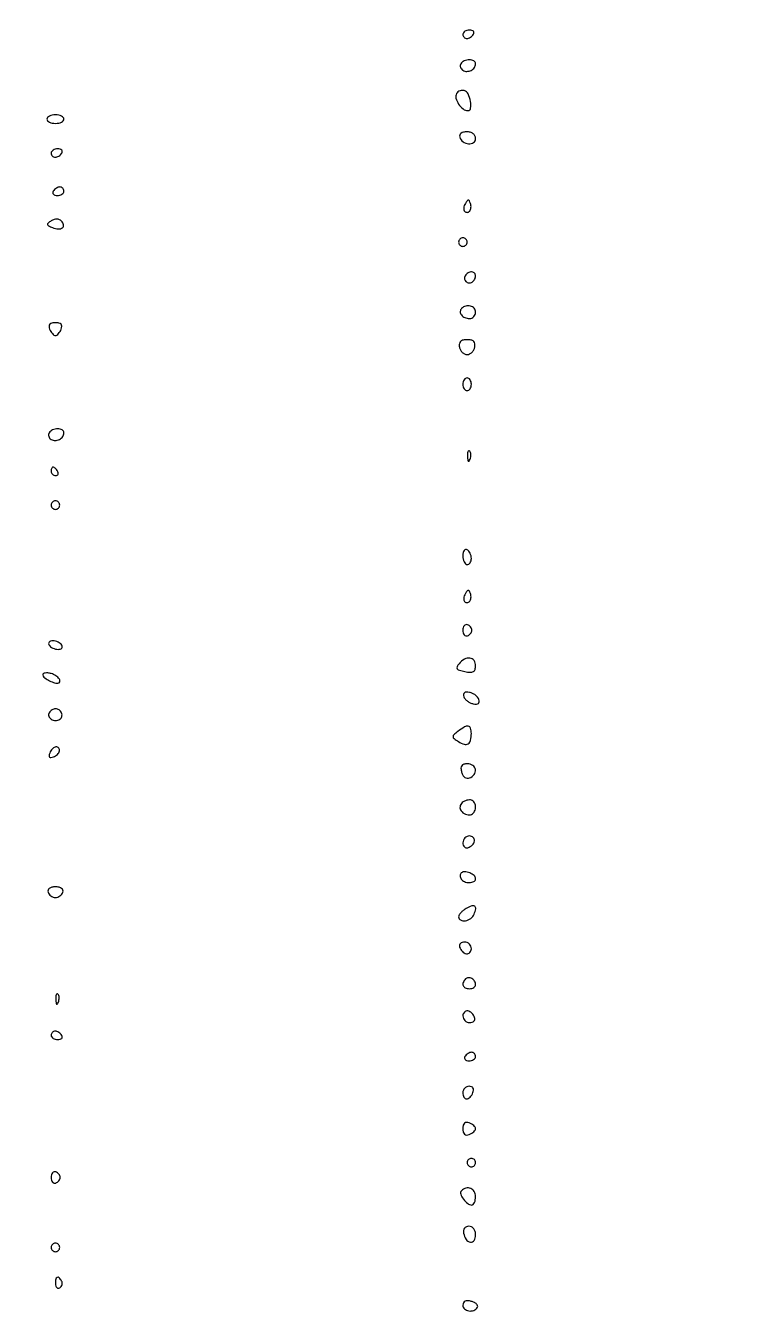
# Model space of a CAD drawing. Extents: x 0 to 4160, y 0 to 3120.
# Drawn here: x 2788 to 2956.8, y 764.9 to 1068 of the extents above; entities that cross this region are included whole.
import ezdxf

# ---------------------------------------------------------------- set-up
doc = ezdxf.new("R2010")
doc.units = 0

msp = doc.modelspace()

# ---------------------------------------------------------------- linework, layer by layer
for points in [[(4159.499279, 606.274193, 0.000001), (4159.667734, 974.478125, 0.000057)], [(757.647081, 3119.740147, 0.000002), (520.492565, 3119.487217, 0.4139)], [(1964.75, 0.149832, 0.000016), (2717.930904, 0.232101, 0.000028), (3351.473438, 0.357111)]]:
    msp.add_lwpolyline(points, format="xyb")
for points in [[(2891, 1066, 0.092995), (2891.071618, 1065.618268, 0.096318), (2891.276414, 1065.29375, 0.099231), (2891.581949, 1065.076556, 0.105429), (2891.940983, 1065, 0.089642), (2892.346558, 1065.073302, 0.053229), (2892.7871, 1065.29375, 0.051032), (2893.193797, 1065.617485, 0.06081), (2893.5, 1066, 0.139169), (2893.607943, 1066.379648, 0.191142), (2893.478525, 1066.70625, 0.138808), (2893.110654, 1066.926733, 0.066118), (2892.559017, 1067, 0.062283), (2891.962904, 1066.925455, 0.080552), (2891.457961, 1066.70625, 0.097988), (2891.120018, 1066.381379, 0.153634)], [(2890.542705, 1059.069098, 0.108373), (2890.401101, 1058.665803, 0.099685), (2890.434921, 1058.22714, 0.095498), (2890.639411, 1057.820631, 0.090427), (2890.983688, 1057.510081, 0.142343), (2891.922836, 1057.249368, 0.116119), (2892.93936, 1057.501581, 0.11951), (2893.715504, 1058.171804, 0.156409), (2894, 1059.059017, 0.280205), (2893.598328, 1059.719488, 0.119333), (2892.552855, 1059.975841, 0.09745), (2891.337303, 1059.740337, 0.159216)], [(2889.505551, 1052.008982, 0.209906), (2889.356303, 1050.948132, 0.079252), (2889.997588, 1049.55795, 0.076766), (2891.068468, 1048.393615, 0.170101), (2892.191996, 1048, 0.376103), (2892.831964, 1048.560702, 0.077638), (2892.794336, 1050.188039, 0.065349), (2892.239137, 1051.929682, 0.206313), (2891.341641, 1052.724458, 0.095799), (2890.848031, 1052.787407, 0.077002), (2890.324466, 1052.671497, 0.07558), (2889.85169, 1052.399265, 0.086188)], [(2793, 1046, 0.191087), (2793.151477, 1045.618118, 0.088204), (2793.5875, 1045.29375, 0.068025), (2794.234582, 1045.073693, 0.048028), (2795, 1045, 0.048028), (2795.765418, 1045.073693, 0.068025), (2796.4125, 1045.29375, 0.088204), (2796.848523, 1045.618118, 0.191087), (2797, 1046, 0.191087), (2796.848523, 1046.381882, 0.088204), (2796.4125, 1046.70625, 0.068025), (2795.765418, 1046.926307, 0.048028), (2795, 1047, 0.048028), (2794.234582, 1046.926307, 0.068025), (2793.5875, 1046.70625, 0.088204), (2793.151477, 1046.381882, 0.191087)], [(2890.249533, 1041.75, 0.158083), (2891.039168, 1040.678258, 0.13487), (2892.361025, 1040.189563, 0.175333), (2893.515014, 1040.49796, 0.245384), (2894, 1041.426676, 0.12024), (2893.84677, 1042.054646, 0.111791), (2893.41896, 1042.561201, 0.09567), (2892.751548, 1042.888599, 0.066422), (2891.916667, 1043, 0.053387), (2891.110991, 1042.91373, 0.107922), (2890.533315, 1042.649944, 0.156475), (2890.245859, 1042.244726, 0.158297)], [(2794, 1038, 0.092995), (2794.071618, 1037.618268, 0.096318), (2794.276414, 1037.29375, 0.099231), (2794.581949, 1037.076556, 0.105429), (2794.940983, 1037, 0.089642), (2795.346558, 1037.073302, 0.053229), (2795.7871, 1037.29375, 0.051032), (2796.193797, 1037.617485, 0.06081), (2796.5, 1038, 0.139169), (2796.607943, 1038.379648, 0.191142), (2796.478525, 1038.70625, 0.138808), (2796.110654, 1038.926733, 0.066118), (2795.559017, 1039, 0.062283), (2794.962904, 1038.925455, 0.080552), (2794.457961, 1038.70625, 0.097988), (2794.120018, 1038.381379, 0.153634)], [(2794.5, 1029, 0.139169), (2794.392057, 1028.620352, 0.191142), (2794.521475, 1028.29375, 0.138808), (2794.889346, 1028.073267, 0.066118), (2795.440983, 1028, 0.062283), (2796.037096, 1028.074545, 0.080552), (2796.542039, 1028.29375, 0.097988), (2796.879982, 1028.618621, 0.153634), (2797, 1029, 0.092995), (2796.928382, 1029.381732, 0.096318), (2796.723586, 1029.70625, 0.099231), (2796.418051, 1029.923444, 0.105429), (2796.059017, 1030, 0.089642), (2795.653442, 1029.926698, 0.053229), (2795.2129, 1029.70625, 0.051032), (2794.806203, 1029.382515, 0.06081)], [(2891.582949, 1026.134215, 0.052326), (2891.327923, 1025.604943, 0.061761), (2891.20609, 1025.06291, 0.07231), (2891.228156, 1024.59012, 0.149701), (2891.399864, 1024.266802, 0.208213), (2892.031223, 1024.018401, 0.228122), (2892.610436, 1024.323111, 0.143258), (2892.913564, 1025.144952, 0.097944), (2892.787251, 1026.138246, 0.033951), (2892.536207, 1026.749629, 0.286646), (2892.294341, 1026.899578, 0.233206), (2892.012891, 1026.759582, 0.024362)], [(2794.019666, 1022.012154, 0.027825), (2793.271402, 1021.490058, 0.280605), (2793.143464, 1021.148931, 0.237232), (2793.383142, 1020.83637, 0.021093), (2794.321153, 1020.430256, 0.07221), (2795.688763, 1020.121217, 0.179756), (2796.659895, 1020.397995, 0.300973), (2796.916174, 1021.094146, 0.13925), (2796.424974, 1021.975026, 0.10329), (2795.938705, 1022.2933, 0.089806), (2795.340377, 1022.411206, 0.080354), (2794.680895, 1022.314954, 0.062151)], [(2890, 1017, 0.099038), (2890.076342, 1016.618362, 0.097945), (2890.29375, 1016.29375, 0.097945), (2890.618362, 1016.076342, 0.099038), (2891, 1016, 0.099038), (2891.381638, 1016.076342, 0.097945), (2891.70625, 1016.29375, 0.097945), (2891.923658, 1016.618362, 0.099038), (2892, 1017, 0.099038), (2891.923658, 1017.381638, 0.097945), (2891.70625, 1017.70625, 0.097945), (2891.381638, 1017.923658, 0.099038), (2891, 1018, 0.099038), (2890.618362, 1017.923658, 0.097945), (2890.29375, 1017.70625, 0.097945), (2890.076342, 1017.381638, 0.099038)], [(2891.542705, 1009.069098, 0.195483), (2891.412739, 1008.300347, 0.177971), (2891.849183, 1007.620737, 0.173509), (2892.632003, 1007.375083, 0.18866), (2893.36052, 1007.693853, 0.094258), (2893.860497, 1008.428701, 0.135693), (2893.969472, 1009.203471, 0.182678), (2893.664889, 1009.772622, 0.181466), (2893.059017, 1010, 0.08447), (2892.65652, 1009.931514, 0.05343), (2892.225445, 1009.726548, 0.051896), (2891.832549, 1009.425195, 0.064898)], [(2890.693853, 1001.36052, 0.194761), (2890.381568, 1000.62332, 0.172865), (2890.649978, 999.830294, 0.128462), (2891.462204, 999.217225, 0.098073), (2892.559017, 999, 0.103216), (2893.108867, 999.114729, 0.098834), (2893.576711, 999.440625, 0.096907), (2893.890211, 999.927451, 0.095012), (2894, 1000.5, 0.179946), (2893.664381, 1001.40236, 0.15216), (2892.79511, 1001.94328, 0.132661), (2891.672804, 1001.933008, 0.128822)], [(2793.638374, 996.5, 0.042592), (2793.916706, 995.926067, 0.050144), (2794.275788, 995.440625, 0.057515), (2794.657423, 995.106706, 0.152135), (2795, 995, 0.152135), (2795.342577, 995.106706, 0.057515), (2795.724212, 995.440625, 0.050144), (2796.083294, 995.926067, 0.042592), (2796.361626, 996.5, 0.085294), (2796.493009, 997.160917, 0.193133), (2796.318581, 997.630706, 0.157005), (2795.829379, 997.912267, 0.052744), (2795, 998, 0.052744), (2794.170621, 997.912267, 0.157005), (2793.681419, 997.630706, 0.193133), (2793.506991, 997.160917, 0.085294)], [(2890.190371, 992.25, 0.076985), (2890.429863, 991.581313, 0.076288), (2890.86097, 991.014063, 0.081628), (2891.412083, 990.632352, 0.111169), (2892, 990.5, 0.111169), (2892.587917, 990.632352, 0.081628), (2893.13903, 991.014063, 0.076288), (2893.570137, 991.581313, 0.076985), (2893.809629, 992.25, 0.080835), (2893.832547, 993.041863, 0.169023), (2893.558294, 993.585443, 0.141833), (2892.962207, 993.90099, 0.051314), (2892, 994, 0.051314), (2891.037793, 993.90099, 0.141833), (2890.441706, 993.585443, 0.169023), (2890.167453, 993.041863, 0.080835)], [(2891, 983.5, 0.064853), (2891.074694, 982.926543, 0.082425), (2891.29375, 982.440625, 0.098894), (2891.618646, 982.115568, 0.148195), (2892, 982, 0.148195), (2892.381354, 982.115568, 0.098894), (2892.70625, 982.440625, 0.082425), (2892.925306, 982.926543, 0.064853), (2893, 983.5, 0.064853), (2892.925306, 984.073457, 0.082425), (2892.70625, 984.559375, 0.098894), (2892.381354, 984.884432, 0.148195), (2892, 985, 0.148195), (2891.618646, 984.884432, 0.098894), (2891.29375, 984.559375, 0.082425), (2891.074694, 984.073457, 0.064853)], [(2793.542705, 972.069098, 0.108373), (2793.401101, 971.665803, 0.099685), (2793.434921, 971.22714, 0.095498), (2793.639411, 970.820631, 0.090427), (2793.983688, 970.510081, 0.142343), (2794.922836, 970.249368, 0.116119), (2795.93936, 970.501581, 0.11951), (2796.715504, 971.171804, 0.156409), (2797, 972.059017, 0.280205), (2796.598328, 972.719488, 0.119333), (2795.552855, 972.975841, 0.09745), (2794.337303, 972.740337, 0.159216)], [(2892.078947, 966.416667, 0.018894), (2892.137993, 965.670344, 0.168741), (2892.279315, 965.37858, 0.470617), (2892.461564, 965.395823, 0.054073), (2892.683114, 965.8125, 0.051402), (2892.839148, 966.359369, 0.05415), (2892.876576, 966.916927, 0.060344), (2892.797407, 967.402231, 0.126455), (2892.604167, 967.729167, 0.296942), (2892.385309, 967.77538, 0.208169), (2892.200665, 967.592839, 0.077125), (2892.089945, 967.112848, 0.028489)], [(2794, 963, 0.105053), (2794.081062, 962.618444, 0.099167), (2794.311086, 962.29375, 0.09642), (2794.654762, 962.076123, 0.093332), (2795.059017, 962, 0.108972), (2795.413961, 962.078288, 0.182303), (2795.6254, 962.29375, 0.161196), (2795.656512, 962.6179, 0.082592), (2795.5, 963, 0.029505), (2795.231006, 963.382774, 0.035638), (2794.933975, 963.70625, 0.038439), (2794.65171, 963.934461, 0.151918), (2794.440983, 964, 0.210953), (2794.272352, 963.92554, 0.081139), (2794.129539, 963.70625, 0.061769), (2794.032345, 963.382849, 0.042167)], [(2794, 955, 0.099038), (2794.076342, 954.618362, 0.097945), (2794.29375, 954.29375, 0.097945), (2794.618362, 954.076342, 0.099038), (2795, 954, 0.099038), (2795.381638, 954.076342, 0.097945), (2795.70625, 954.29375, 0.097945), (2795.923658, 954.618362, 0.099038), (2796, 955, 0.099038), (2795.923658, 955.381638, 0.097945), (2795.70625, 955.70625, 0.097945), (2795.381638, 955.923658, 0.099038), (2795, 956, 0.099038), (2794.618362, 955.923658, 0.097945), (2794.29375, 955.70625, 0.097945), (2794.076342, 955.381638, 0.099038)], [(2891, 943.059017, 0.0466), (2891.073608, 942.270941, 0.066561), (2891.29375, 941.604836, 0.086673), (2891.618015, 941.155423, 0.195654), (2892, 941, 0.142666), (2892.38134, 941.111069, 0.09965), (2892.70625, 941.423289, 0.08433), (2892.925146, 941.890182, 0.067639), (2893, 942.440983, 0.061875), (2892.925833, 943.038022, 0.051278), (2892.70625, 943.640225, 0.053305), (2892.382836, 944.157656, 0.08825), (2892, 944.5, 0.202618), (2891.621877, 944.558599, 0.181468), (2891.29375, 944.33165, 0.104212), (2891.071541, 943.804599, 0.047867)], [(2891.582949, 934.134215, 0.052326), (2891.327923, 933.604943, 0.061761), (2891.20609, 933.06291, 0.07231), (2891.228156, 932.59012, 0.149701), (2891.399864, 932.266802, 0.208213), (2892.031223, 932.018401, 0.228122), (2892.610436, 932.323111, 0.143258), (2892.913564, 933.144952, 0.097944), (2892.787251, 934.138246, 0.033951), (2892.536207, 934.749629, 0.286646), (2892.294341, 934.899578, 0.233206), (2892.012891, 934.759582, 0.024362)], [(2891, 925.5, 0.064908), (2891.079656, 924.888977, 0.107546), (2891.315781, 924.428177, 0.143818), (2891.666526, 924.189601, 0.159683), (2892.075, 924.191667, 0.073624), (2892.485911, 924.399741, 0.066918), (2892.834219, 924.723802, 0.070382), (2893.069583, 925.110048, 0.102038), (2893.15, 925.5, 0.102038), (2893.069583, 925.889952, 0.070382), (2892.834219, 926.276198, 0.066918), (2892.485911, 926.600259, 0.073624), (2892.075, 926.808333, 0.159683), (2891.666526, 926.810399, 0.143818), (2891.315781, 926.571823, 0.107546), (2891.079656, 926.111023, 0.064908)], [(2793.5, 922, 0.091204), (2793.846464, 921.617096, 0.053126), (2794.377112, 921.29375, 0.050746), (2794.99842, 921.074178, 0.059645), (2795.618034, 921, 0.069308), (2796.146634, 921.073627, 0.14379), (2796.495862, 921.29375, 0.190139), (2796.613866, 921.620091, 0.131946), (2796.5, 922, 0.091204), (2796.153536, 922.382904, 0.053126), (2795.622888, 922.70625, 0.050746), (2795.00158, 922.925822, 0.059645), (2794.381966, 923, 0.069308), (2793.853366, 922.926373, 0.14379), (2793.504138, 922.70625, 0.190139), (2793.386134, 922.379909, 0.131946)], [(2890.100269, 917.620816, 0.063518), (2889.644475, 916.903191, 0.275715), (2889.692317, 916.42185, 0.16443), (2890.206278, 916.064372, 0.023228), (2891.477824, 915.759488, 0.032232), (2892.746091, 915.600844, 0.141024), (2893.475998, 915.764219, 0.197261), (2893.869636, 916.250127, 0.072967), (2894, 917.138672, 0.151332), (2893.622194, 918.358355, 0.214977), (2892.666, 918.940033, 0.161932), (2891.358502, 918.677622, 0.089974)], [(2792, 915.013369, 0.231401), (2792.276892, 914.447111, 0.037294), (2793.329582, 913.747375, 0.040417), (2794.560712, 913.180807, 0.087854), (2795.581787, 913, 0.330829), (2796.029087, 913.332332, 0.228179), (2795.927072, 913.981565, 0.094517), (2795.101847, 914.794325, 0.083578), (2794, 915.289749, 0.035903), (2793.233455, 915.432409, 0.062468), (2792.5875, 915.424305, 0.094621), (2792.154273, 915.277847, 0.270341)], [(2891.217698, 909.845503, 0.094625), (2891.520093, 909.305054, 0.055874), (2892.057674, 908.79375, 0.053155), (2892.733074, 908.386587, 0.061282), (2893.448034, 908.154497, 0.05162), (2894.183, 908.089408, 0.158392), (2894.65014, 908.248889, 0.215807), (2894.848978, 908.610673, 0.100052), (2894.782302, 909.154497, 0.094625), (2894.479907, 909.694946, 0.055874), (2893.942326, 910.20625, 0.053155), (2893.266926, 910.613413, 0.061282), (2892.551966, 910.845503, 0.05162), (2891.817, 910.910592, 0.158392), (2891.34986, 910.751111, 0.215807), (2891.151022, 910.389327, 0.100052)], [(2793.542705, 906.069098, 0.221146), (2793.444975, 905.246757, 0.174599), (2794.002687, 904.53216, 0.137965), (2795.013092, 904.232649, 0.142848), (2796.016312, 904.510081, 0.189436), (2796.503635, 905.160814, 0.165456), (2796.45272, 906.014234, 0.147302), (2795.873321, 906.730681, 0.150691), (2795, 907, 0.08914), (2794.620145, 906.931737, 0.053258), (2794.208109, 906.726548, 0.051122), (2793.828194, 906.425183, 0.061191)], [(2889.824343, 901.662315, 0.021228), (2888.863565, 900.86524, 0.227496), (2888.676956, 900.409228, 0.221762), (2888.913721, 899.97106, 0.020173), (2889.966532, 899.252974, 0.062229), (2891.333364, 898.619571, 0.221639), (2892.26606, 898.738261, 0.202489), (2892.830404, 899.548438, 0.052259), (2893, 901.166667, 0.070152), (2892.825511, 902.404189, 0.29184), (2892.286116, 902.879893, 0.174754), (2891.364151, 902.701448, 0.02823)], [(2793.657916, 896.550928, 0.051615), (2793.492937, 895.938818, 0.240886), (2793.601855, 895.601855, 0.240886), (2793.938818, 895.492937, 0.051615), (2794.550928, 895.657916, 0.095829), (2795.485745, 896.240725, 0.148358), (2795.961217, 897.056571, 0.253867), (2795.78457, 897.709745, 0.205169), (2795.106989, 898, 0.135188), (2794.72444, 897.894643, 0.062056), (2794.312957, 897.574335, 0.054875), (2793.93687, 897.105207, 0.049969)], [(2890.692156, 892.069197, 0.065544), (2890.993867, 891.328215, 0.105937), (2891.445441, 890.822263, 0.127681), (2891.999342, 890.602919, 0.122982), (2892.598536, 890.676185, 0.142642), (2893.666692, 891.48783, 0.199693), (2893.952246, 892.637537, 0.208077), (2893.337636, 893.615561, 0.150993), (2892.09362, 894, 0.060541), (2891.225501, 893.8945, 0.177084), (2890.732976, 893.563011, 0.168643), (2890.55639, 892.979195, 0.053891)], [(2891.074139, 885.04582, 0.172983), (2890.391369, 884.192192, 0.198985), (2890.45435, 883.157072, 0.16138), (2891.280811, 882.310893, 0.119866), (2892.559017, 882, 0.205542), (2893.453317, 882.38385, 0.143878), (2893.960578, 883.372341, 0.13245), (2893.872623, 884.542296, 0.171353), (2893.202254, 885.375, 0.121369), (2892.80041, 885.504617, 0.05604), (2892.24805, 885.48168, 0.050802), (2891.642196, 885.323761, 0.049309)], [(2891, 875.416667, 0.077096), (2891.089234, 874.841384, 0.119977), (2891.348828, 874.414714, 0.144529), (2891.735738, 874.204183, 0.134046), (2892.1875, 874.229167, 0.113253), (2893.250696, 874.877068, 0.165501), (2893.742973, 875.846361, 0.244413), (2893.459866, 876.653027, 0.190724), (2892.583333, 877, 0.099038), (2891.979073, 876.879125, 0.097945), (2891.465104, 876.534896, 0.097945), (2891.120875, 876.020927, 0.099038)], [(2890.624952, 868.291619, 0.112362), (2890.447014, 868.008818, 0.077846), (2890.378206, 867.63587, 0.072274), (2890.425746, 867.232189, 0.073142), (2890.586203, 866.86052, 0.166742), (2891.350977, 866.233457, 0.091719), (2892.556368, 866.022312, 0.10994), (2893.605693, 866.266365, 0.288442), (2894, 866.893011, 0.218838), (2893.648401, 867.65787, 0.079209), (2892.605117, 868.298867, 0.079214), (2891.414306, 868.58367, 0.218914)], [(2793.25, 863.75, 0.087886), (2793.509184, 863.272249, 0.06965), (2793.935937, 862.867188, 0.06941), (2794.459169, 862.593688, 0.085974), (2795, 862.5, 0.085974), (2795.540831, 862.593688, 0.06941), (2796.064063, 862.867188, 0.06965), (2796.490816, 863.272249, 0.087886), (2796.75, 863.75, 0.162171), (2796.750104, 864.249077, 0.158614), (2796.451282, 864.653846, 0.105759), (2795.848796, 864.915359, 0.049736), (2795, 865, 0.049736), (2794.151204, 864.915359, 0.105759), (2793.548718, 864.653846, 0.158614), (2793.249896, 864.249077, 0.162171)], [(2891.74167, 859.875307, 0.038313), (2891.075222, 859.432171, 0.043019), (2890.511615, 858.907781, 0.047664), (2890.120993, 858.383336, 0.137081), (2890, 857.95031, 0.286904), (2890.468901, 857.200399, 0.154716), (2891.587635, 857.035663, 0.111722), (2892.880634, 857.557086, 0.150764), (2893.654923, 858.543128, 0.044362), (2894.023837, 859.837063, 0.296138), (2893.783166, 860.428021, 0.249654), (2893.09049, 860.510789, 0.03497)], [(2890.229167, 850.8125, 0.113253), (2890.877068, 849.749304, 0.165501), (2891.846361, 849.257027, 0.244413), (2892.653027, 849.540134, 0.190724), (2893, 850.416667, 0.099038), (2892.879125, 851.020927, 0.097945), (2892.534896, 851.534896, 0.097945), (2892.020927, 851.879125, 0.099038), (2891.416667, 852, 0.077096), (2890.841384, 851.910766, 0.119977), (2890.414714, 851.651172, 0.144529), (2890.204183, 851.264262, 0.134046)], [(2891.63948, 843.306147, 0.094876), (2891.086489, 842.491235, 0.1934), (2891.067517, 841.730754, 0.202875), (2891.575357, 841.193711, 0.103624), (2892.5, 841, 0.06085), (2893.073598, 841.070066, 0.079459), (2893.559375, 841.276414, 0.097386), (2893.8846, 841.582093, 0.156819), (2894, 841.940983, 0.139398), (2893.764316, 842.769921, 0.123736), (2893.119339, 843.396031, 0.139481), (2892.316568, 843.598585, 0.191124)], [(2795.078947, 838.416667, 0.018894), (2795.137993, 837.670344, 0.168741), (2795.279315, 837.37858, 0.470617), (2795.461564, 837.395823, 0.054073), (2795.683114, 837.8125, 0.051402), (2795.839148, 838.359369, 0.05415), (2795.876576, 838.916927, 0.060344), (2795.797407, 839.402231, 0.126455), (2795.604167, 839.729167, 0.296942), (2795.385309, 839.77538, 0.208169), (2795.200665, 839.592839, 0.077125), (2795.089945, 839.112848, 0.028489)], [(2891, 834.583333, 0.099038), (2891.120875, 833.979073, 0.097945), (2891.465104, 833.465104, 0.097945), (2891.979073, 833.120875, 0.099038), (2892.583333, 833, 0.077096), (2893.158616, 833.089234, 0.119977), (2893.585286, 833.348828, 0.144529), (2893.795817, 833.735738, 0.134046), (2893.770833, 834.1875, 0.113253), (2893.122932, 835.250696, 0.165501), (2892.153639, 835.742973, 0.244413), (2891.346973, 835.459866, 0.190724)], [(2794, 830, 0.153634), (2794.120018, 829.618621, 0.097988), (2794.457961, 829.29375, 0.080552), (2794.962904, 829.074545, 0.062283), (2795.559017, 829, 0.066118), (2796.110654, 829.073267, 0.138808), (2796.478525, 829.29375, 0.191142), (2796.607943, 829.620352, 0.139169), (2796.5, 830, 0.06081), (2796.193797, 830.382515, 0.051032), (2795.7871, 830.70625, 0.053229), (2795.346558, 830.926698, 0.089642), (2794.940983, 831, 0.105429), (2794.581949, 830.923444, 0.099231), (2794.276414, 830.70625, 0.096318), (2794.071618, 830.381732, 0.092995)], [(2891.5, 825, 0.139169), (2891.392057, 824.620352, 0.191142), (2891.521475, 824.29375, 0.138808), (2891.889346, 824.073267, 0.066118), (2892.440983, 824, 0.062283), (2893.037096, 824.074545, 0.080552), (2893.542039, 824.29375, 0.097988), (2893.879982, 824.618621, 0.153634), (2894, 825, 0.092995), (2893.928382, 825.381732, 0.096318), (2893.723586, 825.70625, 0.099231), (2893.418051, 825.923444, 0.105429), (2893.059017, 826, 0.089642), (2892.653442, 825.926698, 0.053229), (2892.2129, 825.70625, 0.051032), (2891.806203, 825.382515, 0.06081)], [(2891, 816.5, 0.057609), (2891.066322, 815.926285, 0.076852), (2891.262322, 815.440625, 0.095748), (2891.552359, 815.115158, 0.164455), (2891.893011, 815, 0.13875), (2892.276919, 815.108626, 0.061199), (2892.692784, 815.440625, 0.053891), (2893.075237, 815.926204, 0.048303), (2893.361626, 816.5, 0.075244), (2893.496694, 817.114961, 0.151899), (2893.382077, 817.592642, 0.166113), (2893.027855, 817.893789, 0.094119), (2892.468615, 818, 0.10122), (2891.908181, 817.885371, 0.098432), (2891.431406, 817.559375, 0.097416), (2891.112001, 817.072505, 0.096899)], [(2891, 808, 0.052744), (2891.087733, 807.170621, 0.157005), (2891.369294, 806.681419, 0.193133), (2891.839083, 806.506991, 0.085294), (2892.5, 806.638374, 0.042592), (2893.073933, 806.916706, 0.050144), (2893.559375, 807.275788, 0.057515), (2893.893294, 807.657423, 0.152135), (2894, 808, 0.152135), (2893.893294, 808.342577, 0.057515), (2893.559375, 808.724212, 0.050144), (2893.073933, 809.083294, 0.042592), (2892.5, 809.361626, 0.085294), (2891.839083, 809.493009, 0.193133), (2891.369294, 809.318581, 0.157005), (2891.087733, 808.829379, 0.052744)], [(2892, 800, 0.099038), (2892.076342, 799.618362, 0.097945), (2892.29375, 799.29375, 0.097945), (2892.618362, 799.076342, 0.099038), (2893, 799, 0.099038), (2893.381638, 799.076342, 0.097945), (2893.70625, 799.29375, 0.097945), (2893.923658, 799.618362, 0.099038), (2894, 800, 0.099038), (2893.923658, 800.381638, 0.097945), (2893.70625, 800.70625, 0.097945), (2893.381638, 800.923658, 0.099038), (2893, 801, 0.099038), (2892.618362, 800.923658, 0.097945), (2892.29375, 800.70625, 0.097945), (2892.076342, 800.381638, 0.099038)], [(2794, 796.5, 0.064908), (2794.079656, 795.888977, 0.107546), (2794.315781, 795.428177, 0.143818), (2794.666526, 795.189601, 0.159683), (2795.075, 795.191667, 0.073624), (2795.485911, 795.399741, 0.066918), (2795.834219, 795.723802, 0.070382), (2796.069583, 796.110048, 0.102038), (2796.15, 796.5, 0.102038), (2796.069583, 796.889952, 0.070382), (2795.834219, 797.276198, 0.066918), (2795.485911, 797.600259, 0.073624), (2795.075, 797.808333, 0.159683), (2794.666526, 797.810399, 0.143818), (2794.315781, 797.571823, 0.107546), (2794.079656, 797.111023, 0.064908)], [(2890.675343, 793.342009, 0.288281), (2890.499716, 792.571323, 0.073819), (2891.123251, 791.387118, 0.06804), (2892.130967, 790.343502, 0.16832), (2893.122445, 790, 0.211751), (2893.458043, 790.148798, 0.080835), (2893.742218, 790.5875, 0.061523), (2893.935645, 791.234292, 0.041949), (2894, 792, 0.130679), (2893.687473, 793.175359, 0.168409), (2892.851062, 793.905018, 0.16665), (2891.735245, 793.964645, 0.12782)], [(2891.176676, 783.332866, 0.100818), (2891.769787, 781.900237, 0.210781), (2892.770795, 781.270086, 0.297834), (2893.642779, 781.672718, 0.14074), (2894, 782.916667, 0.066422), (2893.888599, 783.751548, 0.09567), (2893.561201, 784.41896, 0.111791), (2893.054646, 784.84677, 0.12024), (2892.426676, 785, 0.099154), (2891.820192, 784.878535, 0.133817), (2891.380696, 784.53647, 0.126354), (2891.159635, 784.00171, 0.083236)], [(2794, 780, 0.099038), (2794.076342, 779.618362, 0.097945), (2794.29375, 779.29375, 0.097945), (2794.618362, 779.076342, 0.099038), (2795, 779, 0.099038), (2795.381638, 779.076342, 0.097945), (2795.70625, 779.29375, 0.097945), (2795.923658, 779.618362, 0.099038), (2796, 780, 0.099038), (2795.923658, 780.381638, 0.097945), (2795.70625, 780.70625, 0.097945), (2795.381638, 780.923658, 0.099038), (2795, 781, 0.099038), (2794.618362, 780.923658, 0.097945), (2794.29375, 780.70625, 0.097945), (2794.076342, 780.381638, 0.099038)], [(2795, 771.440983, 0.067432), (2795.074611, 770.890269, 0.140899), (2795.298542, 770.524436, 0.190788), (2795.63036, 770.397824, 0.136093), (2796.016312, 770.510081, 0.090427), (2796.360589, 770.820631, 0.095498), (2796.565079, 771.22714, 0.099685), (2796.598899, 771.665803, 0.108373), (2796.457295, 772.069098, 0.050477), (2795.86686, 772.838655, 0.315493), (2795.407182, 772.933879, 0.25701), (2795.085158, 772.519563, 0.039415)], [(2891, 766.40638, 0.209732), (2891.391151, 765.514896, 0.149439), (2892.387437, 765.037105, 0.132449), (2893.575808, 765.171815, 0.161631), (2894.429736, 765.88631, 0.21724), (2894.477599, 766.264948, 0.124503), (2894.232402, 766.665037, 0.082294), (2893.710675, 767.028927, 0.047293), (2892.988753, 767.29269, 0.04857), (2892.131731, 767.429865, 0.120805), (2891.511075, 767.317696, 0.169002), (2891.137767, 766.967068, 0.121055)]]:
    msp.add_lwpolyline(points, format="xyb", close=True)

doc.saveas('drawing.dxf')
